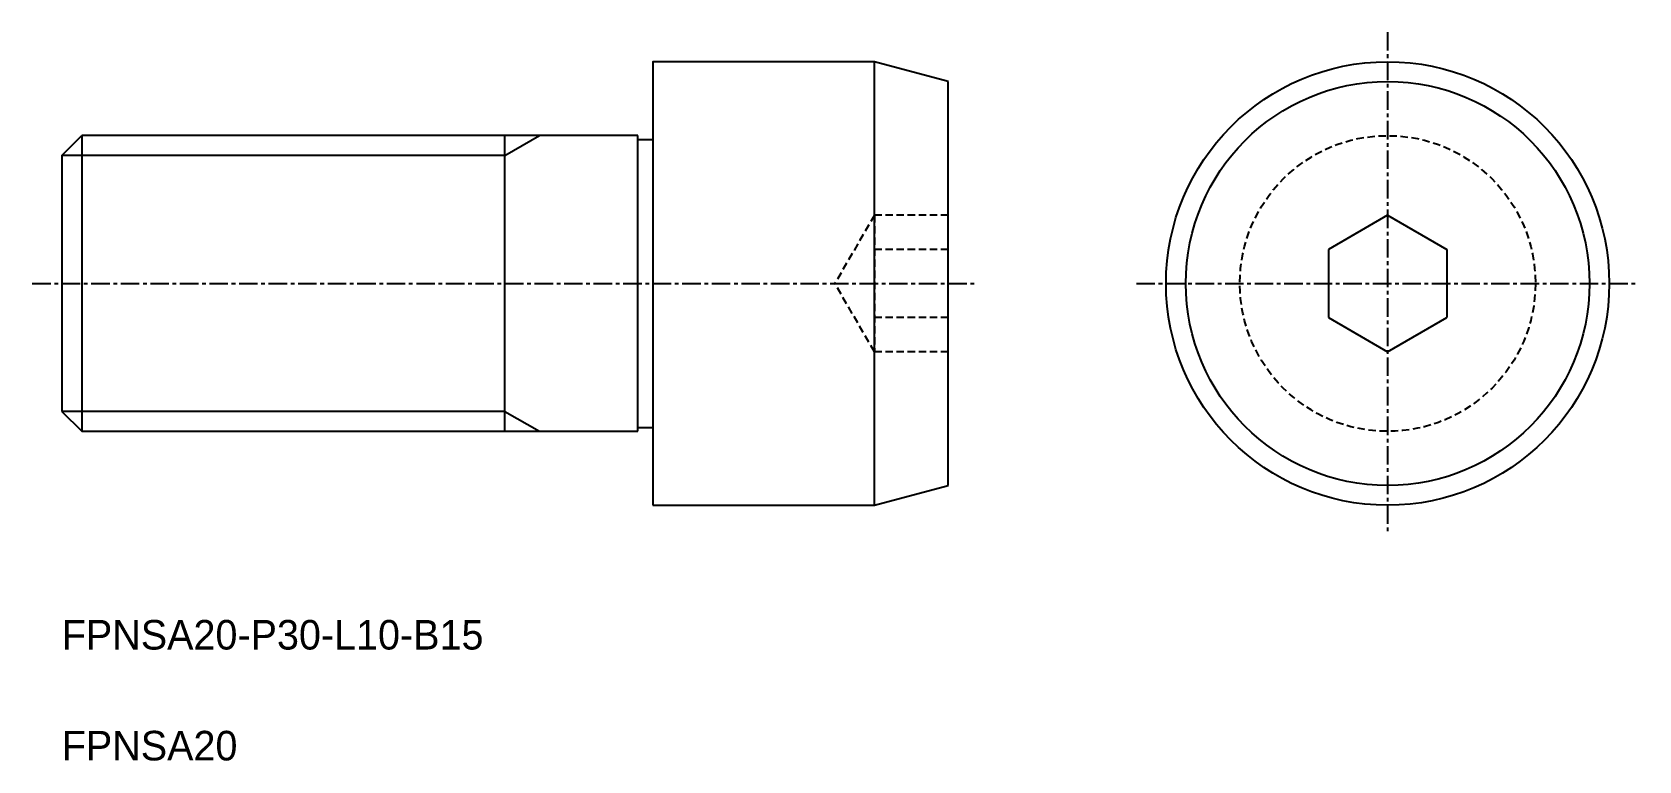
# Model space of a CAD drawing. Extents: x -1696 to -1587, y -833 to -784.
import ezdxf

# ---------------------------------------------------------------- set-up
doc = ezdxf.new("R2010")
doc.units = 0
doc.linetypes.add('CENTER', pattern=[2, 1.25, -0.25, 0.25, -0.25])
doc.linetypes.add('DASHED', pattern=[0.75, 0.5, -0.25])
doc.layers.get('0').update_dxf_attribs({"linetype": 'CONTINUOUS'})
doc.layers.add('CENTER', color=1, linetype='CENTER')

msp = doc.modelspace()

# ---------------------------------------------------------------- linework, layer by layer
at = {"color": 7, "linetype": 'CONTINUOUS'}
for p, q in [((-1634.18, -786.92), (-1639.18, -785.58)), ((-1634.18, -814.24), (-1634.18, -786.92)), ((-1694.18, -791.93), (-1692.83, -790.58)), ((-1655.18, -790.58), (-1692.83, -790.58)), ((-1692.83, -790.58), (-1692.83, -810.58)), ((-1664.18, -810.58), (-1664.18, -790.58)), ((-1655.18, -810.58), (-1655.18, -790.58)), ((-1694.18, -791.93), (-1694.18, -809.23)), ((-1604.44, -795.96), (-1608.44, -798.27)), ((-1604.44, -795.96), (-1600.44, -798.27)), ((-1608.44, -798.27), (-1608.44, -802.89)), ((-1600.44, -798.27), (-1600.44, -802.89)), ((-1608.44, -802.89), (-1604.44, -805.2)), ((-1604.44, -805.2), (-1600.44, -802.89)), ((-1694.18, -809.23), (-1692.83, -810.58)), ((-1692.83, -810.58), (-1655.18, -810.58)), ((-1639.18, -815.58), (-1634.18, -814.24))]:
    msp.add_line(p, q, dxfattribs=at)
at = {"color": 3}
for p, q in [((-1664.18, -791.93), (-1661.84, -790.58)), ((-1664.18, -791.93), (-1694.18, -791.93)), ((-1664.18, -809.23), (-1694.18, -809.23)), ((-1664.18, -809.23), (-1661.84, -810.58))]:
    msp.add_line(p, q, dxfattribs=at)
for p, q in [((-1655.18, -790.83), (-1654.18, -790.83)), ((-1655.18, -810.33), (-1654.18, -810.33))]:
    msp.add_line(p, q)
at = {"color": 3, "linetype": 'DASHED'}
for p, q in [((-1639.18, -795.96), (-1641.85, -800.58)), ((-1634.18, -795.96), (-1639.18, -795.96)), ((-1639.18, -795.96), (-1639.18, -805.2)), ((-1634.18, -798.27), (-1639.18, -798.27)), ((-1639.18, -805.2), (-1641.85, -800.58)), ((-1634.18, -802.89), (-1639.18, -802.89)), ((-1634.18, -805.2), (-1639.18, -805.2))]:
    msp.add_line(p, q, dxfattribs=at)
at = {"color": 7, "linetype": 'CONTINUOUS'}
msp.add_lwpolyline([(-1654.18, -815.58), (-1639.18, -815.58), (-1639.18, -785.58), (-1654.18, -785.58)], close=True, dxfattribs=at)
for radius in [15, 13.66]:
    msp.add_circle((-1604.44, -800.58), radius, dxfattribs=at)
at = {"color": 3, "linetype": 'DASHED'}
msp.add_circle((-1604.44, -800.58), 10, dxfattribs=at)
at = {"layer": 'CENTER', "color": 1, "linetype": 'CENTER'}
for p, q in [((-1604.44, -783.58), (-1604.44, -817.58)), ((-1696.18, -800.58), (-1632.18, -800.58)), ((-1621.44, -800.58), (-1587.44, -800.58))]:
    msp.add_line(p, q, dxfattribs=at)

# ---------------------------------------------------------------- texts
for s, p in [('FPNSA20-P30-L10-B15', (-1694.18, -825.34)), ('FPNSA20', (-1694.18, -832.84))]:
    msp.add_text(s, height=2).set_placement(p)

doc.saveas('drawing.dxf')
